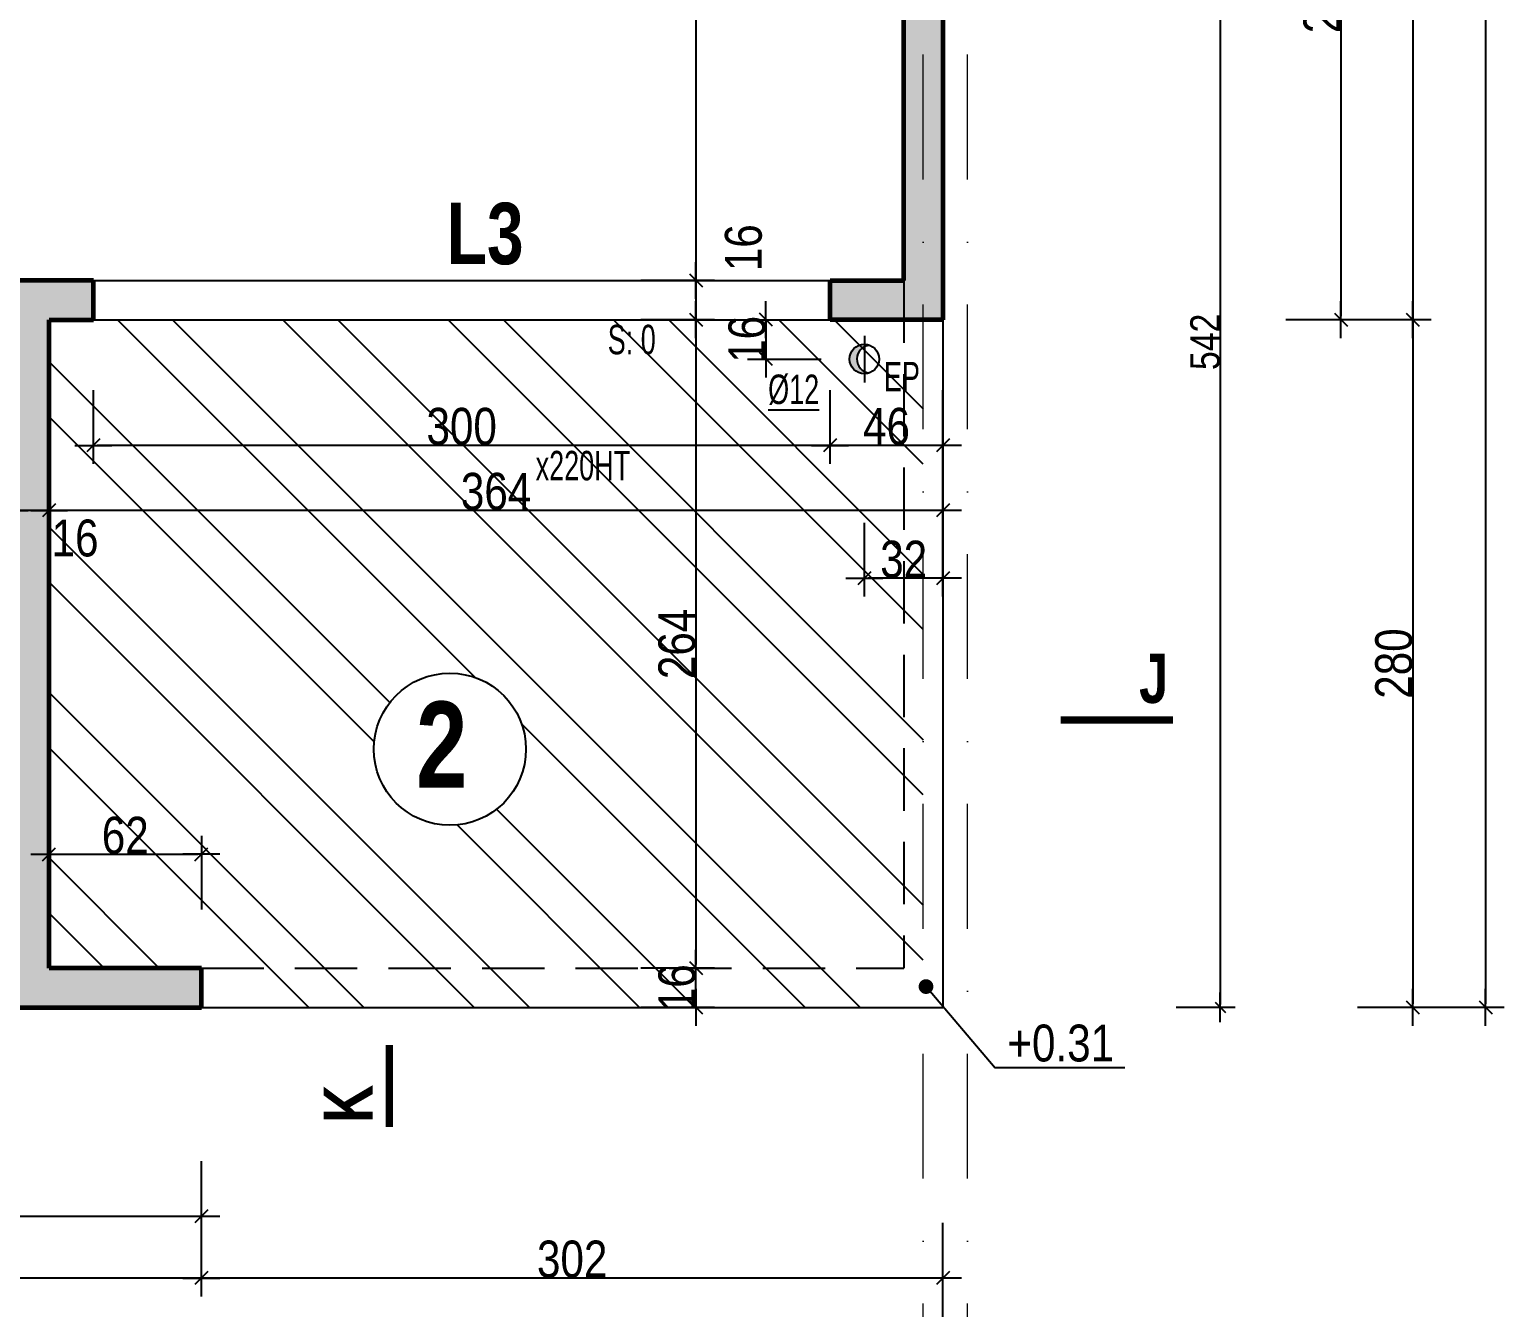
# Model space of a CAD drawing. Header units: millimetres. Extents: x 19188 to 26006, y -37354 to 0.
# Drawn here: x 20936 to 21537, y -36783 to -36263 of the extents above; entities that cross this region are included whole.
import ezdxf
from ezdxf.enums import TextEntityAlignment as Align

# ---------------------------------------------------------------- set-up
doc = ezdxf.new("R2010")
doc.units = ezdxf.units.MM
doc.linetypes.add('CACHEX2', pattern=[19.05, 12.7, -6.35])
doc.linetypes.add('TIRETPTX2', pattern=[50.8, 25.4, -12.7, 0, -12.7])
for name, color, linetype in [('01_cote_gen', 4, 'Continuous'), ('01_linteaux', 2, 'Continuous'), ('01_murs_sup', 2, 'CACHEX2'), ('01_poch_BN', 9, 'Continuous'), ('01_poch_murs', 253, 'Continuous'), ('01_poch_poteaux', 250, 'Continuous'), ('01_resv', 32, 'Continuous'), ('01_texte', 230, 'Continuous'), ('AA_COTES', 2, 'Continuous')]:
    doc.layers.add(name, color=color, linetype=linetype)
doc.layers.add('01_murs_coup', color=5, linetype='Continuous', lineweight=60)
doc.layers.add('01_tram_axes', color=2, linetype='TIRETPTX2', lineweight=9)
doc.styles.add('ARIAL NA', font='ARIALN.TTF')
doc.styles.add('impact', font='impact.ttf')
doc.styles.add('STYLE2', font='ARIALN.TTF')
doc.dimstyles.new('JB50', dxfattribs={"dimscale": 0.1, "dimtxt": 150, "dimasz": 15, "dimexe": 0.1, "dimexo": 0.1, "dimgap": 0.09, "dimtad": 1, "dimdec": 1, "dimdsep": 46, "dimtxsty": 'STYLE2', "dimblk1": 'BOND_G', "dimblk2": 'BOND_D', "dimsah": 1, "dimcen": 1.5, "dimdle": 0.01, "dimse1": 1, "dimse2": 1, "dimclrd": 4, "dimclre": 2, "dimclrt": 6, "dimazin": 2, "dimtfac": 2.333333, "dimtdec": 1, "dimtix": 1, "dimtmove": 2, "dimatfit": 3, "dimldrblk": 'BOND_G', "dimfxl": 1, "dimtolj": 1, "dimtzin": 0, "dimarcsym": 0})
doc.dimstyles.new('JB50res', dxfattribs={"dimscale": 0.1, "dimtxt": 120, "dimasz": 12, "dimexe": 0.1, "dimexo": 0.1, "dimgap": 0.09, "dimtad": 1, "dimdec": 1, "dimdsep": 46, "dimtxsty": 'STYLE2', "dimblk1": 'BOND_G', "dimblk2": 'BOND_D', "dimsah": 1, "dimcen": 1.5, "dimdle": 0.01, "dimse1": 1, "dimse2": 1, "dimclrd": 4, "dimclre": 2, "dimclrt": 6, "dimazin": 2, "dimtfac": 2.333333, "dimtdec": 1, "dimtix": 1, "dimtmove": 2, "dimatfit": 3, "dimldrblk": 'BOND_G', "dimfxl": 1, "dimtolj": 1, "dimtzin": 0, "dimarcsym": 0})

# ---------------------------------------------------------------- blocks, each defined once
blk = doc.blocks.new('BOND_G')
at = {"layer": 'AA_COTES', "color": 0}
for p, q in [((0, -5), (0, 15)), ((5, 0), (-5, 0)), ((1.77, 1.77), (-1.77, -1.77))]:
    blk.add_line(p, q, dxfattribs=at)
blk = doc.blocks.new('BOND_D')
at = {"layer": 'AA_COTES', "color": 0}
for p, q in [((0, 5), (0, -15)), ((5, 0), (-5, 0)), ((-1.77, -1.77), (1.77, 1.77))]:
    blk.add_line(p, q, dxfattribs=at)
blk = doc.blocks.new('*D3087')
at = {"layer": '01_cote_gen', "color": 4, "lineweight": -2, "ltscale": 2, "transparency": 16777216}
blk.add_line((21306.72, -36771.24), (21007.72, -36771.24), dxfattribs=at)
at = {"layer": 'Defpoints', "color": 0, "ltscale": 2, "transparency": 16777216}
for p in [(21006.22, -36685.56), (21308.22, -36685.56), (21006.22, -36771.24)]:
    blk.add_point(p, dxfattribs=at)
at = {"layer": '01_cote_gen', "color": 4, "lineweight": -2, "ltscale": 2, "transparency": 16777216, "xscale": 1.5, "yscale": 1.5, "zscale": 1.5, "rotation": 180}
blk.add_blockref('BOND_D', (21006.22, -36771.24), dxfattribs=at)
at = {"layer": '01_cote_gen', "color": 4, "lineweight": -2, "ltscale": 2, "transparency": 16777216, "xscale": 1.5, "yscale": 1.5, "zscale": 1.5}
blk.add_blockref('BOND_G', (21308.22, -36771.24), dxfattribs=at)
at = {"layer": '01_cote_gen', "color": 6, "lineweight": 0, "ltscale": 2, "transparency": 16777216, "insert": (21157.22, -36763.57), "char_height": 15, "attachment_point": 5, "style": 'STYLE2'}
blk.add_mtext('\\A1;302', dxfattribs=at)
blk = doc.blocks.new('*D3088')
at = {"layer": '01_cote_gen', "color": 4, "lineweight": -2, "ltscale": 2, "transparency": 16777216}
blk.add_line((21004.72, -36771.24), (20227.72, -36771.24), dxfattribs=at)
at = {"layer": 'Defpoints', "color": 0, "ltscale": 2, "transparency": 16777216}
for p in [(20226.22, -36685.56), (21006.22, -36685.56), (20226.22, -36771.24)]:
    blk.add_point(p, dxfattribs=at)
at = {"layer": '01_cote_gen', "color": 4, "lineweight": -2, "ltscale": 2, "transparency": 16777216, "xscale": 1.5, "yscale": 1.5, "zscale": 1.5, "rotation": 180}
blk.add_blockref('BOND_D', (20226.22, -36771.24), dxfattribs=at)
at = {"layer": '01_cote_gen', "color": 4, "lineweight": -2, "ltscale": 2, "transparency": 16777216, "xscale": 1.5, "yscale": 1.5, "zscale": 1.5}
blk.add_blockref('BOND_G', (21006.22, -36771.24), dxfattribs=at)
at = {"layer": '01_cote_gen', "color": 6, "lineweight": 0, "ltscale": 2, "transparency": 16777216, "insert": (20589.24, -36763.57), "char_height": 15, "attachment_point": 5, "style": 'STYLE2'}
blk.add_mtext('\\A1;780', dxfattribs=at)
blk = doc.blocks.new('*D3090')
at = {"layer": '01_cote_gen', "color": 4, "lineweight": -2, "ltscale": 2, "transparency": 16777216}
blk.add_line((21306.72, -36799.34), (19925.72, -36799.34), dxfattribs=at)
at = {"layer": 'Defpoints', "color": 0, "ltscale": 2, "transparency": 16777216}
for p in [(19924.22, -36753.24), (21308.22, -36753.24), (19924.22, -36799.34)]:
    blk.add_point(p, dxfattribs=at)
at = {"layer": '01_cote_gen', "color": 4, "lineweight": -2, "ltscale": 2, "transparency": 16777216, "xscale": 1.5, "yscale": 1.5, "zscale": 1.5, "rotation": 180}
blk.add_blockref('BOND_D', (19924.22, -36799.34), dxfattribs=at)
at = {"layer": '01_cote_gen', "color": 4, "lineweight": -2, "ltscale": 2, "transparency": 16777216, "xscale": 1.5, "yscale": 1.5, "zscale": 1.5}
blk.add_blockref('BOND_G', (21308.22, -36799.34), dxfattribs=at)
at = {"layer": '01_cote_gen', "color": 6, "lineweight": 0, "ltscale": 2, "transparency": 16777216, "insert": (20616.22, -36791.67), "char_height": 15, "attachment_point": 5, "style": 'STYLE2'}
blk.add_mtext('\\A1;1384', dxfattribs=at)
blk = doc.blocks.new('*D3147')
at = {"layer": '01_cote_gen', "color": 4, "lineweight": -2, "ltscale": 2, "transparency": 16777216}
blk.add_line((21004.72, -36746.1), (20674.72, -36746.1), dxfattribs=at)
at = {"layer": 'Defpoints', "color": 0, "ltscale": 2, "transparency": 16777216}
for p in [(20673.22, -36661.01), (21006.22, -36661.01), (20673.22, -36746.1)]:
    blk.add_point(p, dxfattribs=at)
at = {"layer": '01_cote_gen', "color": 4, "lineweight": -2, "ltscale": 2, "transparency": 16777216, "xscale": 1.5, "yscale": 1.5, "zscale": 1.5, "rotation": 180}
blk.add_blockref('BOND_D', (20673.22, -36746.1), dxfattribs=at)
at = {"layer": '01_cote_gen', "color": 4, "lineweight": -2, "ltscale": 2, "transparency": 16777216, "xscale": 1.5, "yscale": 1.5, "zscale": 1.5}
blk.add_blockref('BOND_G', (21006.22, -36746.1), dxfattribs=at)
at = {"layer": '01_cote_gen', "color": 6, "lineweight": 0, "ltscale": 2, "transparency": 16777216, "insert": (20839.72, -36738.43), "char_height": 15, "attachment_point": 5, "style": 'STYLE2'}
blk.add_mtext('\\A1;333', dxfattribs=at)
blk = doc.blocks.new('*D3163')
at = {"layer": '01_linteaux', "color": 4, "lineweight": -2, "ltscale": 0.1, "transparency": 16777216}
blk.add_line((21529.19, -35337.51), (21529.19, -36659.51), dxfattribs=at)
at = {"layer": 'Defpoints', "color": 0, "ltscale": 0.1, "transparency": 16777216}
for p in [(21509.67, -35336.01), (21308.22, -36661.01), (21529.19, -36661.01)]:
    blk.add_point(p, dxfattribs=at)
at = {"layer": '01_linteaux', "color": 4, "lineweight": -2, "ltscale": 0.1, "transparency": 16777216, "xscale": 1.5, "yscale": 1.5, "zscale": 1.5}
for name, p, rotation in [('BOND_G', (21529.19, -35336.01), 90), ('BOND_D', (21529.19, -36661.01), 270)]:
    blk.add_blockref(name, p, dxfattribs=dict(at, rotation=rotation))
at = {"layer": '01_linteaux', "color": 6, "ltscale": 0.1, "transparency": 16777216, "insert": (21521.52, -35998.51), "char_height": 15, "attachment_point": 5, "rotation": 90, "style": 'STYLE2'}
blk.add_mtext('\\A1;1325', dxfattribs=at)
blk = doc.blocks.new('*D3164')
at = {"layer": '01_linteaux', "color": 4, "lineweight": -2, "ltscale": 0.1, "transparency": 16777216}
blk.add_line((21499.52, -35337.51), (21499.52, -36379.51), dxfattribs=at)
at = {"layer": 'Defpoints', "color": 0, "ltscale": 0.1, "transparency": 16777216}
for p in [(21440.72, -35336.01), (21308.22, -36381.01), (21499.52, -36381.01)]:
    blk.add_point(p, dxfattribs=at)
at = {"layer": '01_linteaux', "color": 4, "lineweight": -2, "ltscale": 0.1, "transparency": 16777216, "xscale": 1.5, "yscale": 1.5, "zscale": 1.5}
for name, p, rotation in [('BOND_G', (21499.52, -35336.01), 90), ('BOND_D', (21499.52, -36381.01), 270)]:
    blk.add_blockref(name, p, dxfattribs=dict(at, rotation=rotation))
at = {"layer": '01_linteaux', "color": 6, "ltscale": 0.1, "transparency": 16777216, "insert": (21491.86, -35858.51), "char_height": 15, "attachment_point": 5, "rotation": 90, "style": 'STYLE2'}
blk.add_mtext('\\A1;1045', dxfattribs=at)
blk = doc.blocks.new('*D3165')
at = {"layer": '01_linteaux', "color": 4, "lineweight": -2, "ltscale": 0.1, "transparency": 16777216}
blk.add_line((21499.52, -36382.51), (21499.52, -36659.51), dxfattribs=at)
at = {"layer": 'Defpoints', "color": 0, "ltscale": 0.1, "transparency": 16777216}
for p in [(21308.22, -36381.01), (21308.22, -36661.01), (21499.52, -36661.01)]:
    blk.add_point(p, dxfattribs=at)
at = {"layer": '01_linteaux', "color": 4, "lineweight": -2, "ltscale": 0.1, "transparency": 16777216, "xscale": 1.5, "yscale": 1.5, "zscale": 1.5}
for name, p, rotation in [('BOND_G', (21499.52, -36381.01), 90), ('BOND_D', (21499.52, -36661.01), 270)]:
    blk.add_blockref(name, p, dxfattribs=dict(at, rotation=rotation))
at = {"layer": '01_linteaux', "color": 6, "ltscale": 0.1, "transparency": 16777216, "insert": (21491.86, -36521.01), "char_height": 15, "attachment_point": 5, "rotation": 90, "style": 'STYLE2'}
blk.add_mtext('\\A1;280', dxfattribs=at)
blk = doc.blocks.new('*D3172')
at = {"layer": '01_linteaux', "color": 4, "lineweight": -2, "ltscale": 0.1, "transparency": 16777216}
blk.add_line((21470.29, -36120.51), (21470.29, -36379.51), dxfattribs=at)
at = {"layer": 'Defpoints', "color": 0, "ltscale": 0.1, "transparency": 16777216}
for p in [(21308.22, -36119.01), (21308.22, -36381.01), (21470.29, -36381.01)]:
    blk.add_point(p, dxfattribs=at)
at = {"layer": '01_linteaux', "color": 4, "lineweight": -2, "ltscale": 0.1, "transparency": 16777216, "xscale": 1.5, "yscale": 1.5, "zscale": 1.5}
for name, p, rotation in [('BOND_G', (21470.29, -36119.01), 90), ('BOND_D', (21470.29, -36381.01), 270)]:
    blk.add_blockref(name, p, dxfattribs=dict(at, rotation=rotation))
at = {"layer": '01_linteaux', "color": 6, "ltscale": 0.1, "transparency": 16777216, "insert": (21462.62, -36250.01), "char_height": 15, "attachment_point": 5, "rotation": 90, "style": 'STYLE2'}
blk.add_mtext('\\A1;262', dxfattribs=at)
blk = doc.blocks.new('*D3127')
at = {"layer": '01_poch_BN', "color": 4, "lineweight": -2, "ltscale": 0.1, "transparency": 16777216}
blk.add_line((21306.72, -36486.26), (21277.72, -36486.26), dxfattribs=at)
at = {"layer": 'Defpoints', "color": 0, "ltscale": 0.1, "transparency": 16777216}
for p in [(21276.22, -36406.5), (21308.22, -36409.67), (21276.22, -36486.26)]:
    blk.add_point(p, dxfattribs=at)
at = {"layer": '01_poch_BN', "color": 4, "lineweight": -2, "ltscale": 0.1, "transparency": 16777216, "xscale": 1.5, "yscale": 1.5, "zscale": 1.5, "rotation": 180}
blk.add_blockref('BOND_D', (21276.22, -36486.26), dxfattribs=at)
at = {"layer": '01_poch_BN', "color": 4, "lineweight": -2, "ltscale": 0.1, "transparency": 16777216, "xscale": 1.5, "yscale": 1.5, "zscale": 1.5}
blk.add_blockref('BOND_G', (21308.22, -36486.26), dxfattribs=at)
at = {"layer": '01_poch_BN', "color": 6, "ltscale": 0.1, "transparency": 16777216, "insert": (21292.22, -36478.59), "char_height": 15, "attachment_point": 5, "style": 'STYLE2'}
blk.add_mtext('\\A1;32', dxfattribs=at)
blk = doc.blocks.new('*D2935')
at = {"layer": '01_poch_BN', "color": 4, "lineweight": -2, "ltscale": 0.1, "transparency": 16777216}
for p, q in [((21236.13, -36379.51), (21236.13, -36378.01)), ((21236.13, -36381.01), (21236.13, -36397.01)), ((21236.13, -36398.51), (21236.13, -36400.01))]:
    blk.add_line(p, q, dxfattribs=at)
at = {"layer": 'Defpoints', "color": 0, "ltscale": 0.1, "transparency": 16777216}
for p in [(21247.88, -36381.01), (21236.13, -36397.01), (21266.72, -36397.01)]:
    blk.add_point(p, dxfattribs=at)
at = {"layer": '01_poch_BN', "color": 4, "lineweight": -2, "ltscale": 0.1, "transparency": 16777216, "xscale": 1.5, "yscale": 1.5, "zscale": 1.5}
for name, p, rotation in [('BOND_G', (21236.13, -36381.01), 270), ('BOND_D', (21236.13, -36397.01), 90)]:
    blk.add_blockref(name, p, dxfattribs=dict(at, rotation=rotation))
at = {"layer": '01_poch_BN', "color": 6, "ltscale": 0.1, "transparency": 16777216, "insert": (21228.47, -36389.01), "char_height": 15, "attachment_point": 5, "rotation": 90, "style": 'STYLE2'}
blk.add_mtext('\\A1;16', dxfattribs=at)
blk = doc.blocks.new('*D2957')
at = {"layer": '01_cote_gen', "color": 4, "lineweight": -2, "ltscale": 0.1, "transparency": 16777216}
blk.add_line((21529.19, -35337.51), (21529.19, -36659.51), dxfattribs=at)
at = {"layer": 'Defpoints', "color": 0, "ltscale": 0.1, "transparency": 16777216}
for p in [(21509.67, -35336.01), (21308.22, -36661.01), (21529.19, -36661.01)]:
    blk.add_point(p, dxfattribs=at)
at = {"layer": '01_cote_gen', "color": 4, "lineweight": -2, "ltscale": 0.1, "transparency": 16777216, "xscale": 1.5, "yscale": 1.5, "zscale": 1.5}
for name, p, rotation in [('BOND_G', (21529.19, -35336.01), 90), ('BOND_D', (21529.19, -36661.01), 270)]:
    blk.add_blockref(name, p, dxfattribs=dict(at, rotation=rotation))
at = {"layer": '01_cote_gen', "color": 6, "ltscale": 0.1, "transparency": 16777216, "insert": (21521.52, -35998.51), "char_height": 15, "attachment_point": 5, "rotation": 90, "style": 'STYLE2'}
blk.add_mtext('\\A1;1325', dxfattribs=at)
blk = doc.blocks.new('*D2958')
at = {"layer": '01_cote_gen', "color": 4, "lineweight": -2, "ltscale": 0.1, "transparency": 16777216}
blk.add_line((21499.52, -35337.51), (21499.52, -36379.51), dxfattribs=at)
at = {"layer": 'Defpoints', "color": 0, "ltscale": 0.1, "transparency": 16777216}
for p in [(21440.72, -35336.01), (21308.22, -36381.01), (21499.52, -36381.01)]:
    blk.add_point(p, dxfattribs=at)
at = {"layer": '01_cote_gen', "color": 4, "lineweight": -2, "ltscale": 0.1, "transparency": 16777216, "xscale": 1.5, "yscale": 1.5, "zscale": 1.5}
for name, p, rotation in [('BOND_G', (21499.52, -35336.01), 90), ('BOND_D', (21499.52, -36381.01), 270)]:
    blk.add_blockref(name, p, dxfattribs=dict(at, rotation=rotation))
at = {"layer": '01_cote_gen', "color": 6, "ltscale": 0.1, "transparency": 16777216, "insert": (21491.86, -35858.51), "char_height": 15, "attachment_point": 5, "rotation": 90, "style": 'STYLE2'}
blk.add_mtext('\\A1;1045', dxfattribs=at)
blk = doc.blocks.new('*D2959')
at = {"layer": '01_cote_gen', "color": 4, "lineweight": -2, "ltscale": 0.1, "transparency": 16777216}
blk.add_line((21499.52, -36382.51), (21499.52, -36659.51), dxfattribs=at)
at = {"layer": 'Defpoints', "color": 0, "ltscale": 0.1, "transparency": 16777216}
for p in [(21308.22, -36381.01), (21308.22, -36661.01), (21499.52, -36661.01)]:
    blk.add_point(p, dxfattribs=at)
at = {"layer": '01_cote_gen', "color": 4, "lineweight": -2, "ltscale": 0.1, "transparency": 16777216, "xscale": 1.5, "yscale": 1.5, "zscale": 1.5}
for name, p, rotation in [('BOND_G', (21499.52, -36381.01), 90), ('BOND_D', (21499.52, -36661.01), 270)]:
    blk.add_blockref(name, p, dxfattribs=dict(at, rotation=rotation))
at = {"layer": '01_cote_gen', "color": 6, "ltscale": 0.1, "transparency": 16777216, "insert": (21491.86, -36521.01), "char_height": 15, "attachment_point": 5, "rotation": 90, "style": 'STYLE2'}
blk.add_mtext('\\A1;280', dxfattribs=at)
blk = doc.blocks.new('*D2966')
at = {"layer": '01_cote_gen', "color": 4, "lineweight": -2, "ltscale": 0.1, "transparency": 16777216}
blk.add_line((21470.29, -36120.51), (21470.29, -36379.51), dxfattribs=at)
at = {"layer": 'Defpoints', "color": 0, "ltscale": 0.1, "transparency": 16777216}
for p in [(21308.22, -36119.01), (21308.22, -36381.01), (21470.29, -36381.01)]:
    blk.add_point(p, dxfattribs=at)
at = {"layer": '01_cote_gen', "color": 4, "lineweight": -2, "ltscale": 0.1, "transparency": 16777216, "xscale": 1.5, "yscale": 1.5, "zscale": 1.5}
for name, p, rotation in [('BOND_G', (21470.29, -36119.01), 90), ('BOND_D', (21470.29, -36381.01), 270)]:
    blk.add_blockref(name, p, dxfattribs=dict(at, rotation=rotation))
at = {"layer": '01_cote_gen', "color": 6, "ltscale": 0.1, "transparency": 16777216, "insert": (21462.62, -36250.01), "char_height": 15, "attachment_point": 5, "rotation": 90, "style": 'STYLE2'}
blk.add_mtext('\\A1;262', dxfattribs=at)
blk = doc.blocks.new('*D3006')
at = {"layer": '01_cote_gen', "color": 4, "lineweight": -2, "ltscale": 0.1, "transparency": 16777216}
blk.add_line((21306.72, -36432.17), (21263.72, -36432.17), dxfattribs=at)
at = {"layer": 'Defpoints', "color": 0, "ltscale": 0.1, "transparency": 16777216}
for p in [(21262.22, -36381.01), (21308.22, -36429.76), (21262.22, -36432.17)]:
    blk.add_point(p, dxfattribs=at)
at = {"layer": '01_cote_gen', "color": 4, "lineweight": -2, "ltscale": 0.1, "transparency": 16777216, "xscale": 1.5, "yscale": 1.5, "zscale": 1.5, "rotation": 180}
blk.add_blockref('BOND_D', (21262.22, -36432.17), dxfattribs=at)
at = {"layer": '01_cote_gen', "color": 4, "lineweight": -2, "ltscale": 0.1, "transparency": 16777216, "xscale": 1.5, "yscale": 1.5, "zscale": 1.5}
blk.add_blockref('BOND_G', (21308.22, -36432.17), dxfattribs=at)
at = {"layer": '01_cote_gen', "color": 6, "ltscale": 0.1, "transparency": 16777216, "insert": (21285.22, -36424.5), "char_height": 15, "attachment_point": 5, "style": 'STYLE2'}
blk.add_mtext('\\A1;46', dxfattribs=at)
blk = doc.blocks.new('*D3007')
at = {"layer": '01_cote_gen', "color": 4, "lineweight": -2, "ltscale": 0.1, "transparency": 16777216}
blk.add_line((21260.72, -36432.17), (20963.72, -36432.17), dxfattribs=at)
at = {"layer": 'Defpoints', "color": 0, "ltscale": 0.1, "transparency": 16777216}
for p in [(20962.22, -36381.01), (21262.22, -36381.01), (20962.22, -36432.17)]:
    blk.add_point(p, dxfattribs=at)
at = {"layer": '01_cote_gen', "color": 4, "lineweight": -2, "ltscale": 0.1, "transparency": 16777216, "xscale": 1.5, "yscale": 1.5, "zscale": 1.5, "rotation": 180}
blk.add_blockref('BOND_D', (20962.22, -36432.17), dxfattribs=at)
at = {"layer": '01_cote_gen', "color": 4, "lineweight": -2, "ltscale": 0.1, "transparency": 16777216, "xscale": 1.5, "yscale": 1.5, "zscale": 1.5}
blk.add_blockref('BOND_G', (21262.22, -36432.17), dxfattribs=at)
at = {"layer": '01_cote_gen', "color": 6, "ltscale": 0.1, "transparency": 16777216, "insert": (21112.22, -36424.5), "char_height": 15, "attachment_point": 5, "style": 'STYLE2'}
blk.add_mtext('\\A1;300', dxfattribs=at)
blk = doc.blocks.new('*D3008')
at = {"layer": '01_cote_gen', "color": 4, "lineweight": -2, "ltscale": 0.1, "transparency": 16777216}
blk.add_line((21306.72, -36458.63), (20945.72, -36458.63), dxfattribs=at)
at = {"layer": 'Defpoints', "color": 0, "ltscale": 0.1, "transparency": 16777216}
for p in [(20944.22, -36458.63), (20944.22, -36463.44), (21308.22, -36463.44)]:
    blk.add_point(p, dxfattribs=at)
at = {"layer": '01_cote_gen', "color": 4, "lineweight": -2, "ltscale": 0.1, "transparency": 16777216, "xscale": 1.5, "yscale": 1.5, "zscale": 1.5, "rotation": 180}
blk.add_blockref('BOND_D', (20944.22, -36458.63), dxfattribs=at)
at = {"layer": '01_cote_gen', "color": 4, "lineweight": -2, "ltscale": 0.1, "transparency": 16777216, "xscale": 1.5, "yscale": 1.5, "zscale": 1.5}
blk.add_blockref('BOND_G', (21308.22, -36458.63), dxfattribs=at)
at = {"layer": '01_cote_gen', "color": 6, "ltscale": 0.1, "transparency": 16777216, "insert": (21126.22, -36450.97), "char_height": 15, "attachment_point": 5, "style": 'STYLE2'}
blk.add_mtext('\\A1;364', dxfattribs=at)
blk = doc.blocks.new('*D3009')
at = {"layer": '01_cote_gen', "color": 4, "lineweight": -2, "ltscale": 0.1, "transparency": 16777216}
blk.add_line((20942.72, -36458.63), (20929.72, -36458.63), dxfattribs=at)
at = {"layer": 'Defpoints', "color": 0, "ltscale": 0.1, "transparency": 16777216}
for p in [(20928.22, -36393.68), (20944.22, -36393.68), (20928.22, -36458.63)]:
    blk.add_point(p, dxfattribs=at)
at = {"layer": '01_cote_gen', "color": 4, "lineweight": -2, "ltscale": 0.1, "transparency": 16777216, "xscale": 1.5, "yscale": 1.5, "zscale": 1.5, "rotation": 180}
blk.add_blockref('BOND_D', (20928.22, -36458.63), dxfattribs=at)
at = {"layer": '01_cote_gen', "color": 4, "lineweight": -2, "ltscale": 0.1, "transparency": 16777216, "xscale": 1.5, "yscale": 1.5, "zscale": 1.5}
blk.add_blockref('BOND_G', (20944.22, -36458.63), dxfattribs=at)
at = {"layer": '01_cote_gen', "color": 6, "ltscale": 0.1, "transparency": 16777216, "insert": (20954.78, -36469.98), "char_height": 15, "attachment_point": 5, "style": 'STYLE2'}
blk.add_mtext('\\A1;16', dxfattribs=at)
blk = doc.blocks.new('*D3019')
at = {"layer": '01_cote_gen', "color": 4, "lineweight": -2, "ltscale": 0.1, "transparency": 16777216}
blk.add_line((20945.72, -36598.67), (21004.72, -36598.67), dxfattribs=at)
at = {"layer": 'Defpoints', "color": 0, "ltscale": 0.1, "transparency": 16777216}
for p in [(21006.22, -36598.67), (20944.22, -36645.01), (21006.22, -36645.01)]:
    blk.add_point(p, dxfattribs=at)
at = {"layer": '01_cote_gen', "color": 4, "lineweight": -2, "ltscale": 0.1, "transparency": 16777216, "xscale": 1.5, "yscale": 1.5, "zscale": 1.5, "rotation": 180}
blk.add_blockref('BOND_G', (20944.22, -36598.67), dxfattribs=at)
at = {"layer": '01_cote_gen', "color": 4, "lineweight": -2, "ltscale": 0.1, "transparency": 16777216, "xscale": 1.5, "yscale": 1.5, "zscale": 1.5}
blk.add_blockref('BOND_D', (21006.22, -36598.67), dxfattribs=at)
at = {"layer": '01_cote_gen', "color": 6, "ltscale": 0.1, "transparency": 16777216, "insert": (20975.22, -36591), "char_height": 15, "attachment_point": 5, "style": 'STYLE2'}
blk.add_mtext('\\A1;62', dxfattribs=at)
blk = doc.blocks.new('*D3045')
at = {"layer": '01_cote_gen', "color": 4, "lineweight": -2, "ltscale": 0.1, "transparency": 16777216}
blk.add_line((21207.61, -36382.51), (21207.61, -36643.51), dxfattribs=at)
at = {"layer": 'Defpoints', "color": 0, "ltscale": 0.1, "transparency": 16777216}
for p in [(21166.72, -36381.01), (21006.22, -36645.01), (21207.61, -36645.01)]:
    blk.add_point(p, dxfattribs=at)
at = {"layer": '01_cote_gen', "color": 4, "lineweight": -2, "ltscale": 0.1, "transparency": 16777216, "xscale": 1.5, "yscale": 1.5, "zscale": 1.5}
for name, p, rotation in [('BOND_G', (21207.61, -36381.01), 90), ('BOND_D', (21207.61, -36645.01), 270)]:
    blk.add_blockref(name, p, dxfattribs=dict(at, rotation=rotation))
at = {"layer": '01_cote_gen', "color": 6, "ltscale": 0.1, "transparency": 16777216, "insert": (21199.94, -36513.01), "char_height": 15, "attachment_point": 5, "rotation": 90, "style": 'STYLE2'}
blk.add_mtext('\\A1;264', dxfattribs=at)
blk = doc.blocks.new('*D3046')
at = {"layer": '01_cote_gen', "color": 4, "lineweight": -2, "ltscale": 0.1, "transparency": 16777216}
for p, q in [((21207.61, -36643.51), (21207.61, -36642.01)), ((21207.61, -36661.01), (21207.61, -36645.01)), ((21207.61, -36662.51), (21207.61, -36664.01))]:
    blk.add_line(p, q, dxfattribs=at)
at = {"layer": 'Defpoints', "color": 0, "ltscale": 0.1, "transparency": 16777216}
for p in [(21185.11, -36645.01), (21207.61, -36645.01), (21178.3, -36661.01)]:
    blk.add_point(p, dxfattribs=at)
at = {"layer": '01_cote_gen', "color": 4, "lineweight": -2, "ltscale": 0.1, "transparency": 16777216, "xscale": 1.5, "yscale": 1.5, "zscale": 1.5}
for name, p, rotation in [('BOND_D', (21207.61, -36645.01), 270), ('BOND_G', (21207.61, -36661.01), 90)]:
    blk.add_blockref(name, p, dxfattribs=dict(at, rotation=rotation))
at = {"layer": '01_cote_gen', "color": 6, "ltscale": 0.1, "transparency": 16777216, "insert": (21199.94, -36653.01), "char_height": 15, "attachment_point": 5, "rotation": 90, "style": 'STYLE2'}
blk.add_mtext('\\A1;16', dxfattribs=at)
blk = doc.blocks.new('*D3047')
at = {"layer": '01_cote_gen', "color": 4, "lineweight": -2, "ltscale": 0.1, "transparency": 16777216}
blk.add_line((21207.61, -36366.51), (21207.61, -36379.51), dxfattribs=at)
at = {"layer": 'Defpoints', "color": 0, "ltscale": 0.1, "transparency": 16777216}
for p in [(21230.58, -36365.01), (21207.61, -36381.01), (21230.58, -36381.01)]:
    blk.add_point(p, dxfattribs=at)
at = {"layer": '01_cote_gen', "color": 4, "lineweight": -2, "ltscale": 0.1, "transparency": 16777216, "xscale": 1.5, "yscale": 1.5, "zscale": 1.5}
for name, p, rotation in [('BOND_G', (21207.61, -36365.01), 90), ('BOND_D', (21207.61, -36381.01), 270)]:
    blk.add_blockref(name, p, dxfattribs=dict(at, rotation=rotation))
at = {"layer": '01_cote_gen', "color": 6, "ltscale": 0.1, "transparency": 16777216, "insert": (21227.02, -36351.69), "char_height": 15, "attachment_point": 5, "rotation": 90, "style": 'STYLE2'}
blk.add_mtext('\\A1;16', dxfattribs=at)
blk = doc.blocks.new('*D3048')
at = {"layer": '01_cote_gen', "color": 4, "lineweight": -2, "ltscale": 0.1, "transparency": 16777216}
blk.add_line((21207.61, -35103.49), (21207.61, -36363.51), dxfattribs=at)
at = {"layer": 'Defpoints', "color": 0, "ltscale": 0.1, "transparency": 16777216}
for p in [(21230.51, -35101.99), (21160.89, -36365.01), (21207.61, -36365.01)]:
    blk.add_point(p, dxfattribs=at)
at = {"layer": '01_cote_gen', "color": 4, "lineweight": -2, "ltscale": 0.1, "transparency": 16777216, "xscale": 1.5, "yscale": 1.5, "zscale": 1.5}
for name, p, rotation in [('BOND_G', (21207.61, -35101.99), 90), ('BOND_D', (21207.61, -36365.01), 270)]:
    blk.add_blockref(name, p, dxfattribs=dict(at, rotation=rotation))
at = {"layer": '01_cote_gen', "color": 6, "ltscale": 0.1, "transparency": 16777216, "insert": (21199.94, -35733.5), "char_height": 15, "attachment_point": 5, "rotation": 90, "style": 'STYLE2'}
blk.add_mtext('\\A1;1263', dxfattribs=at)
blk = doc.blocks.new('*D3789')
at = {"layer": '01_cote_gen', "color": 4, "lineweight": -2, "ltscale": 0.1, "transparency": 16777216}
blk.add_line((21421.15, -36120.21), (21421.15, -36659.81), dxfattribs=at)
at = {"layer": 'Defpoints', "color": 0, "ltscale": 0.1, "transparency": 16777216}
for p in [(21403.15, -36119.01), (21300.22, -36661.01), (21421.15, -36661.01)]:
    blk.add_point(p, dxfattribs=at)
at = {"layer": '01_cote_gen', "color": 4, "lineweight": -2, "ltscale": 0.1, "transparency": 16777216, "xscale": 1.2, "yscale": 1.2, "zscale": 1.2}
for name, p, rotation in [('BOND_G', (21421.15, -36119.01), 90), ('BOND_D', (21421.15, -36661.01), 270)]:
    blk.add_blockref(name, p, dxfattribs=dict(at, rotation=rotation))
at = {"layer": '01_cote_gen', "color": 6, "ltscale": 0.1, "transparency": 16777216, "insert": (21415.01, -36390.01), "char_height": 12, "attachment_point": 5, "rotation": 90, "style": 'STYLE2'}
blk.add_mtext('\\A1;542', dxfattribs=at)

msp = doc.modelspace()

# ---------------------------------------------------------------- hatches: boundary and pattern name
at = {"layer": '01_poch_BN', "ltscale": 0.1}
h = msp.add_hatch(color=256, dxfattribs=at)
h.dxf.hatch_style = 1
h.paths.add_polyline_path([(21278.46, -36391.44, 0.095857), (21276.22, -36391.01), (21276.22, -36392.03, -0.104121)])
h.paths.add_polyline_path([(21273.13, -36397.01), (21270.22, -36397.01, 0.414213), (21276.22, -36403.01), (21276.22, -36402.07, -0.28522)])
h.paths.add_polyline_path([(21276.22, -36402.07), (21276.22, -36403.01, 0.086594), (21278.25, -36402.65, -0.094843)])
at = {"layer": '01_poch_murs', "ltscale": 0.1}
h = msp.add_hatch(color=256, dxfattribs=at)
h.dxf.hatch_style = 1
h.paths.add_polyline_path([(20637.22, -33952.01), (20540.22, -33952.01), (20540.22, -33752.01), (20540.22, -33952.01), (20437.22, -33952.01), (20437.22, -33968.01), (20540.22, -33968.01), (20540.22, -34613.01), (20558.22, -34613.01), (20558.22, -34579.01), (20934.22, -34579.01), (20934.22, -34560.98), (20558.22, -34561.01), (20558.22, -33968.01), (20637.22, -33968.01)])
h.paths.add_polyline_path([(20337.22, -33952.01), (20237.22, -33952.01), (20237.22, -33968.01), (20337.22, -33968.01)])
h.paths.add_polyline_path([(20037.22, -33952.01), (19924.22, -33952.01), (19924.22, -34424.01), (19940.22, -34424.01), (19940.22, -33968.01), (20037.22, -33968.01)])
h.paths.add_polyline_path([(21037.22, -33952.01), (20837.22, -33952.01), (20837.22, -33968.01), (21037.22, -33968.01)])
h.paths.add_polyline_path([(21308.22, -33752.01), (21292.22, -33752.01), (21292.22, -33952.01), (21292.22, -33952.01), (21137.22, -33952.01), (21137.22, -33968.01), (21292.22, -33968.01), (21292.22, -34561.01), (21036.22, -34561.01), (21036.22, -34579.01), (21308.22, -34578.99)])
h.paths.add_polyline_path([(21536.22, -33952.01), (21310.22, -33952.01), (21310.22, -34579.01), (21562.22, -34579.01), (21562.22, -34561.01), (21326.22, -34561.01), (21326.22, -33968.01), (21536.22, -33968.01)])
h.paths.add_polyline_path([(21794.22, -33952.01), (21636.22, -33952.01), (21636.22, -33968.01), (21794.22, -33968.01)])
h.paths.add_polyline_path([(22112.22, -33952.01), (21894.22, -33952.01), (21894.22, -33968.01), (22112.22, -33968.01)])
h.paths.add_polyline_path([(22349.22, -33952.01), (22212.22, -33952.01), (22212.22, -33968.01), (22333.22, -33968.01), (22333.22, -34019.01), (22349.22, -34019.01)])
h.paths.add_polyline_path([(22349.22, -34219.01), (22333.22, -34219.01), (22333.71, -34365.05), (22349.71, -34365.05)])
h.paths.add_polyline_path([(22349.71, -34465.05), (22333.71, -34465.05), (22333.22, -34635.01), (21907.22, -34635.01), (21907.22, -34570.01), (21887.22, -34570.01), (21887.22, -34635.01), (21721.22, -34635.01), (21721.22, -34561.01), (21664.22, -34561.01), (21664.22, -34579.01), (21703.22, -34579.01), (21703.22, -34709.01), (21664.22, -34709.01), (21664.22, -34727.01), (21721.22, -34727.01), (21721.22, -34653.01), (21887.22, -34653.01), (21887.22, -34718.01), (21907.22, -34718.01), (21907.22, -34653.01), (22333.22, -34653.01), (22333.22, -34823.01), (22349.22, -34823.01)])
h.paths.add_polyline_path([(21562.22, -34709.01), (21310.22, -34709.01), (21310.22, -35336.01), (21571.22, -35336.01), (21571.22, -35320.01), (21326.22, -35320.01), (21326.22, -34727.01), (21562.22, -34727.01)])
h.paths.add_polyline_path([(22349.22, -34923.01), (22333.22, -34923.01), (22333.22, -35019.01), (22349.22, -35019.01)])
h.paths.add_polyline_path([(20952.22, -34741.99), (20967.22, -34741.99), (20967.22, -34723.99), (20869.22, -34723.99), (20869.22, -34741.99), (20932.22, -34741.99), (20932.22, -34904.99), (20707.22, -34904.99), (20707.22, -34741.99), (20767.22, -34741.99), (20767.22, -34723.99), (20687.22, -34723.99), (20687.22, -35144.98), (20913.18, -35144.98), (20913.18, -35309.98), (20688.22, -35309.98), (20688.22, -35493.98), (20706.22, -35493.98), (20706.22, -35329.98), (20933.18, -35329.98), (20933.18, -35101.99), (21292.22, -35101.99), (21292.22, -35375.01), (21308.22, -35375.01), (21308.22, -34723.99), (21069.22, -34723.99), (21069.22, -34741.99), (21292.22, -34741.99), (21292.22, -35081.99), (20952.22, -35081.99)])
h.paths.add_polyline_path([(20932.22, -34924.99), (20932.22, -35014.99), (20707.22, -35014.99), (20707.22, -34924.99)], flags=16)
h.paths.add_polyline_path([(20932.22, -35034.99), (20932.22, -35081.99), (20913.18, -35081.99), (20913.18, -35124.98), (20707.22, -35124.98), (20707.22, -35034.99)], flags=16)
h.paths.add_polyline_path([(20558.22, -34715.01), (20540.22, -34715.01), (20540.22, -34779.01), (19940.22, -34779.01), (19940.22, -34524.01), (19924.22, -34524.01), (19924.22, -34924.01), (19940.22, -34924.01), (19940.22, -34797.01), (20540.22, -34797.01), (20540.22, -35203), (20558.22, -35203)])
h.paths.add_polyline_path([(20558.22, -35305), (20540.22, -35305), (20540.25, -35591.01), (19940.25, -35591.01), (19940.22, -35529.01), (19924.22, -35529.01), (19924.22, -35820.01), (19940.22, -35820.01), (19940.25, -35609.01), (20540.25, -35609.01), (20540.22, -35814.01), (20581.22, -35814.01), (20581.22, -35796.01), (20558.22, -35796.01)])
h.paths.add_polyline_path([(20706.22, -35595.98), (20688.22, -35595.98), (20688.22, -35796.01), (20683.22, -35796.01), (20683.22, -35814.01), (20688.22, -35814.01), (20688.22, -36205), (20457.22, -36205), (20457.22, -36223), (20688.22, -36223), (20688.22, -36381.01), (20928.22, -36381.01), (20928.22, -36645.01), (20673.22, -36645.01), (20673.22, -36661.01), (21006.22, -36661.01), (21006.22, -36645.01), (20944.22, -36645.01), (20944.22, -36381.01), (20962.22, -36381.01), (20962.22, -36365.01), (20706.22, -36365.01)])
h.paths.add_polyline_path([(21308.22, -35475.01), (21292.22, -35475.01), (21292.22, -35719.01), (21308.22, -35719.01)])
h.paths.add_polyline_path([(21308.22, -35819.01), (21292.22, -35819.01), (21292.22, -36019.01), (21308.22, -36019.01)])
h.paths.add_polyline_path([(21308.22, -36119.01), (21292.22, -36119.01), (21292.22, -36365.01), (21262.22, -36365.01), (21262.22, -36381.01), (21308.22, -36381.01)])
h.paths.add_polyline_path([(20303.22, -36365), (20265.22, -36365.01), (20265.22, -36381.01), (20287.22, -36381), (20287.22, -36645), (20226.22, -36645.01), (20226.22, -36661.01), (20326.22, -36661.01), (20326.22, -36645.01), (20303.22, -36645.01)])
h.paths.add_polyline_path([(19940.22, -36225.01), (19924.22, -36225.01), (19924.22, -36381.01), (19965.22, -36381.01), (19965.22, -36365.01), (19940.22, -36365.01)])
h.paths.add_polyline_path([(19940.22, -35920.01), (19924.22, -35920.01), (19924.22, -36125.01), (19940.22, -36125.01)])
h.paths.add_polyline_path([(20573.22, -36645.01), (20426.22, -36645.01), (20426.22, -36661.01), (20573.22, -36661.01)])
h.paths.add_polyline_path([(20939.22, -34760.38), (20939.36, -34760.38), (20939.36, -34749.79), (20939.22, -34749.79)], flags=16)
h.paths.add_polyline_path([(20292.02, -36497.71), (20292.02, -36466.48)], flags=16)
h = msp.add_hatch(dxfattribs=at)
h.set_pattern_fill('ANSI32', color=256, scale=5, angle=90)
h.set_pattern_definition([(135, (0, -10155.59), (-33.67596, -33.67596), []), (135, (1e-15, -10133.14), (-33.67596, -33.67596), [])])
h.paths.add_polyline_path([(21300.22, -36381.01), (21262.22, -36381.01), (20962.22, -36381.01), (20944.22, -36381.01), (20944.22, -36645.01), (21006.22, -36645.01), (21006.22, -36661.01), (21300.22, -36661.01)])
h.paths.add_polyline_path([(21138.4, -36555.88, -1), (21076.44, -36555.88, -1)], flags=16)
h.paths.add_polyline_path([(21084.27, -36580.25), (21123.89, -36580.25), (21123.89, -36527.75), (21084.27, -36527.75)], flags=24)
h.paths.add_polyline_path([(21237.51, -36397.86), (21263.28, -36397.86), (21263.28, -36379.23), (21237.51, -36379.23)], flags=9)
h.paths.add_polyline_path([(21139.28, -36449.68), (21183.91, -36449.68), (21183.91, -36431.3), (21139.28, -36431.3)], flags=24)
at = {"layer": '01_poch_poteaux', "ltscale": 0.1}
h = msp.add_hatch(color=256, dxfattribs=at)
h.dxf.hatch_style = 1
h.paths.add_polyline_path([(20326.22, -36645.01), (20303.22, -36645.01), (20287.22, -36645), (20226.22, -36645.01), (20226.22, -36661.01), (20326.22, -36661.01)])
h.paths.add_polyline_path([(20573.22, -36645.01), (20426.22, -36645.01), (20426.22, -36661.01), (20573.22, -36661.01)])
h.paths.add_polyline_path([(21006.22, -36645.01), (20944.22, -36645.01), (20928.22, -36645.01), (20673.22, -36645.01), (20673.22, -36661.01), (21006.22, -36661.01)])
at = {"layer": '01_resv'}
h = msp.add_hatch(color=256, dxfattribs=at)
h.dxf.hatch_style = 1
h.paths.add_polyline_path([(21278.46, -36391.44, 0.531161), (21270.22, -36397.01, 0.519439), (21278.25, -36402.65, -0.93132)])
h = msp.add_hatch(color=256, dxfattribs=at)
h.dxf.hatch_style = 1
h.paths.add_polyline_path([(21278.46, -36391.44, 0.531161), (21270.22, -36397.01, 0.519439), (21278.25, -36402.65, -0.93132)])

# ---------------------------------------------------------------- linework, layer by layer
at = {"layer": '01_linteaux', "ltscale": 0.1}
for p, q in [((20962.22, -36365.01), (21262.22, -36365.01)), ((20962.22, -36381.01), (21262.22, -36381.01)), ((21308.22, -36381.01), (21308.22, -36661.01)), ((21006.22, -36661.01), (21308.22, -36661.01))]:
    msp.add_line(p, q, dxfattribs=at)
at = {"layer": '01_murs_coup'}
for p, q in [((21292.22, -36365.01), (21292.22, -36119.01)), ((21308.22, -36119.01), (21308.22, -36381.01)), ((20962.22, -36365.01), (20706.22, -36365.01)), ((20962.22, -36381.01), (20962.22, -36365.01)), ((21262.22, -36381.01), (21262.22, -36365.01)), ((21262.22, -36365.01), (21292.22, -36365.01)), ((20944.22, -36645.01), (20944.22, -36381.01)), ((20944.22, -36381.01), (20962.22, -36381.01)), ((21308.22, -36381.01), (21262.22, -36381.01)), ((21006.22, -36645.01), (20944.22, -36645.01)), ((21006.22, -36661.01), (21006.22, -36645.01)), ((20673.22, -36661.01), (21006.22, -36661.01))]:
    msp.add_line(p, q, dxfattribs=at)
at = {"layer": '01_murs_sup', "ltscale": 2}
for p in [(21292.22, -36365.01), (21006.22, -36645.01)]:
    msp.add_line(p, (21292.22, -36645.01), dxfattribs=at)
at = {"layer": '01_resv'}
msp.add_line((21276.22, -36387.51), (21276.22, -36406.5), dxfattribs=at)
msp.add_line((21276.22, -36387.51), (21276.22, -36406.5), dxfattribs=at)
msp.add_circle((21276.22, -36397.01), 6, dxfattribs=at)
msp.add_circle((21276.22, -36397.01), 6, dxfattribs=at)
msp.add_arc((21278.75, -36397.05), 5.62, 93.02053, 264.87396, dxfattribs=at)
msp.add_arc((21278.75, -36397.05), 5.62, 93.02053, 264.87396, dxfattribs=at)
at = {"layer": '01_texte'}
for p in [(21301.31, -36652.54), (21382.29, -36685.6)]:
    msp.add_line(p, (21329.45, -36685.6), dxfattribs=at)
at = {"layer": '01_texte', "const_width": 3}
for points in [[(21356.09, -36543.94), (21401.89, -36543.94)], [(21082.72, -36709.66), (21082.72, -36676.29)]]:
    msp.add_lwpolyline(points, dxfattribs=at)
msp.add_lwpolyline([(21299.81, -36652.54, 1), (21302.81, -36652.54, 1)], format="xyb", close=True, dxfattribs=at)
at = {"layer": '01_texte'}
msp.add_circle((21107.42, -36555.88), 30.98, dxfattribs=at)
at = {"layer": '01_tram_axes', "color": 253, "ltscale": 2}
for p, q in [((21300.22, -36832.36), (21300.22, -33239.44)), ((21318.22, -36832.36), (21318.22, -33239.44))]:
    msp.add_line(p, q, dxfattribs=at)

# ---------------------------------------------------------------- texts
at = {"layer": '01_texte', "style": 'impact'}
msp.add_text('L3', height=25, dxfattribs=at).set_placement((21121.78, -36365.87), align=Align.BOTTOM_CENTER)
at = {"layer": '01_texte', "style": 'ARIAL NA', "width": 0.8}
for s, p in [('S: 0', (21171.69, -36395.06)), (' EP', (21281.11, -36410.19)), ('%%U%%C12', (21237.02, -36415.34)), ('x220HT', (21142.34, -36446.41))]:
    msp.add_text(s, height=12, dxfattribs=at).set_placement(p)
at = {"layer": '01_texte', "style": 'impact'}
msp.add_text('J', height=20, dxfattribs=at).set_placement((21394.03, -36527.17), align=Align.MIDDLE)
msp.add_text('2', height=35, dxfattribs=at).set_placement((21104.08, -36554), align=Align.MIDDLE_CENTER)
at = {"layer": '01_texte', "style": 'ARIAL NA'}
msp.add_text('+0.31', height=15, dxfattribs=at).set_placement((21334.44, -36683.02))
at = {"layer": '01_texte', "style": 'impact'}
msp.add_text('K', height=20, rotation=90, dxfattribs=at).set_placement((21065.95, -36700.22), align=Align.MIDDLE)

# ---------------------------------------------------------------- dimensions: what is measured, and where the dimension line sits
at = {"layer": '01_cote_gen', "ltscale": 0.1}
for base, p1, p2, dimstyle, picture, middle in [((21207.61, -36365.01), (21230.51, -35101.99), (21160.89, -36365.01), 'JB50', '*D3048', (21199.94, -35733.5)), ((21529.19, -36661.01), (21509.67, -35336.01), (21308.22, -36661.01), 'JB50', '*D2957', (21521.52, -35998.51)), ((21499.52, -36381.01), (21440.72, -35336.01), (21308.22, -36381.01), 'JB50', '*D2958', (21491.86, -35858.51)), ((21470.29, -36381.01), (21308.22, -36119.01), (21308.22, -36381.01), 'JB50', '*D2966', (21462.62, -36250.01)), ((21421.15, -36661.01), (21403.15, -36119.01), (21300.22, -36661.01), 'JB50res', '*D3789', (21415.01, -36390.01)), ((21207.61, -36645.01), (21166.72, -36381.01), (21006.22, -36645.01), 'JB50', '*D3045', (21199.94, -36513.01)), ((21499.52, -36661.01), (21308.22, -36381.01), (21308.22, -36661.01), 'JB50', '*D2959', (21491.86, -36521.01)), ((21207.61, -36645.01), (21178.3, -36661.01), (21185.11, -36645.01), 'JB50', '*D3046', (21199.94, -36653.01))]:
    dim = msp.add_linear_dim(base=base, p1=p1, p2=p2, angle=90, dimstyle=dimstyle, dxfattribs=at)
    dim.commit()
    dim.dimension.update_dxf_attribs({"geometry": picture, "text_midpoint": middle})
dim = msp.add_linear_dim(base=(21207.61, -36381.01), p1=(21230.58, -36365.01), p2=(21230.58, -36381.01), angle=90, dimstyle='JB50', dxfattribs=at)
dim.commit()
dim.dimension.update_dxf_attribs({"geometry": '*D3047', "text_midpoint": (21227.02, -36351.69), "dimtype": 160})
for base, p1, p2, picture, middle in [((20962.22, -36432.17), (21262.22, -36381.01), (20962.22, -36381.01), '*D3007', (21112.22, -36424.5)), ((21262.22, -36432.17), (21308.22, -36429.76), (21262.22, -36381.01), '*D3006', (21285.22, -36424.5)), ((20944.22, -36458.63), (21308.22, -36463.44), (20944.22, -36463.44), '*D3008', (21126.22, -36450.97)), ((21006.22, -36598.67), (20944.22, -36645.01), (21006.22, -36645.01), '*D3019', (20975.22, -36591))]:
    dim = msp.add_linear_dim(base=base, p1=p1, p2=p2, dimstyle='JB50', dxfattribs=at)
    dim.commit()
    dim.dimension.update_dxf_attribs({"geometry": picture, "text_midpoint": middle})
dim = msp.add_linear_dim(base=(20928.22, -36458.63), p1=(20944.22, -36393.68), p2=(20928.22, -36393.68), dimstyle='JB50', dxfattribs=at)
dim.commit()
dim.dimension.update_dxf_attribs({"geometry": '*D3009', "text_midpoint": (20954.78, -36469.98), "dimtype": 160})
at = {"layer": '01_cote_gen', "lineweight": 0, "ltscale": 2}
for base, p1, p2, picture, middle in [((20673.22, -36746.1), (21006.22, -36661.01), (20673.22, -36661.01), '*D3147', (20839.72, -36738.43)), ((21006.22, -36771.24), (21308.22, -36685.56), (21006.22, -36685.56), '*D3087', (21157.22, -36763.57)), ((19924.22, -36799.34), (21308.22, -36753.24), (19924.22, -36753.24), '*D3090', (20616.22, -36791.67))]:
    dim = msp.add_linear_dim(base=base, p1=p1, p2=p2, dimstyle='JB50', dxfattribs=at)
    dim.commit()
    dim.dimension.update_dxf_attribs({"geometry": picture, "text_midpoint": middle})
dim = msp.add_linear_dim(base=(20226.22, -36771.24), p1=(21006.22, -36685.56), p2=(20226.22, -36685.56), dimstyle='JB50', dxfattribs=at)
dim.commit()
dim.dimension.update_dxf_attribs({"geometry": '*D3088', "text_midpoint": (20589.24, -36763.57), "dimtype": 160})
at = {"layer": '01_linteaux', "ltscale": 0.1}
for base, p1, p2, picture, middle in [((21529.19, -36661.01), (21509.67, -35336.01), (21308.22, -36661.01), '*D3163', (21521.52, -35998.51)), ((21499.52, -36381.01), (21440.72, -35336.01), (21308.22, -36381.01), '*D3164', (21491.86, -35858.51)), ((21470.29, -36381.01), (21308.22, -36119.01), (21308.22, -36381.01), '*D3172', (21462.62, -36250.01)), ((21499.52, -36661.01), (21308.22, -36381.01), (21308.22, -36661.01), '*D3165', (21491.86, -36521.01))]:
    dim = msp.add_linear_dim(base=base, p1=p1, p2=p2, angle=90, dimstyle='JB50', dxfattribs=at)
    dim.commit()
    dim.dimension.update_dxf_attribs({"geometry": picture, "text_midpoint": middle})
at = {"layer": '01_poch_BN', "ltscale": 0.1}
dim = msp.add_linear_dim(base=(21236.13, -36397.01), p1=(21247.88, -36381.01), p2=(21266.72, -36397.01), angle=90, dimstyle='JB50', dxfattribs=at)
dim.commit()
dim.dimension.update_dxf_attribs({"geometry": '*D2935', "text_midpoint": (21228.47, -36389.01)})
dim = msp.add_linear_dim(base=(21276.22, -36486.26), p1=(21308.22, -36409.67), p2=(21276.22, -36406.5), dimstyle='JB50', dxfattribs=at)
dim.commit()
dim.dimension.update_dxf_attribs({"geometry": '*D3127', "text_midpoint": (21292.22, -36478.59)})

doc.saveas('drawing.dxf')
